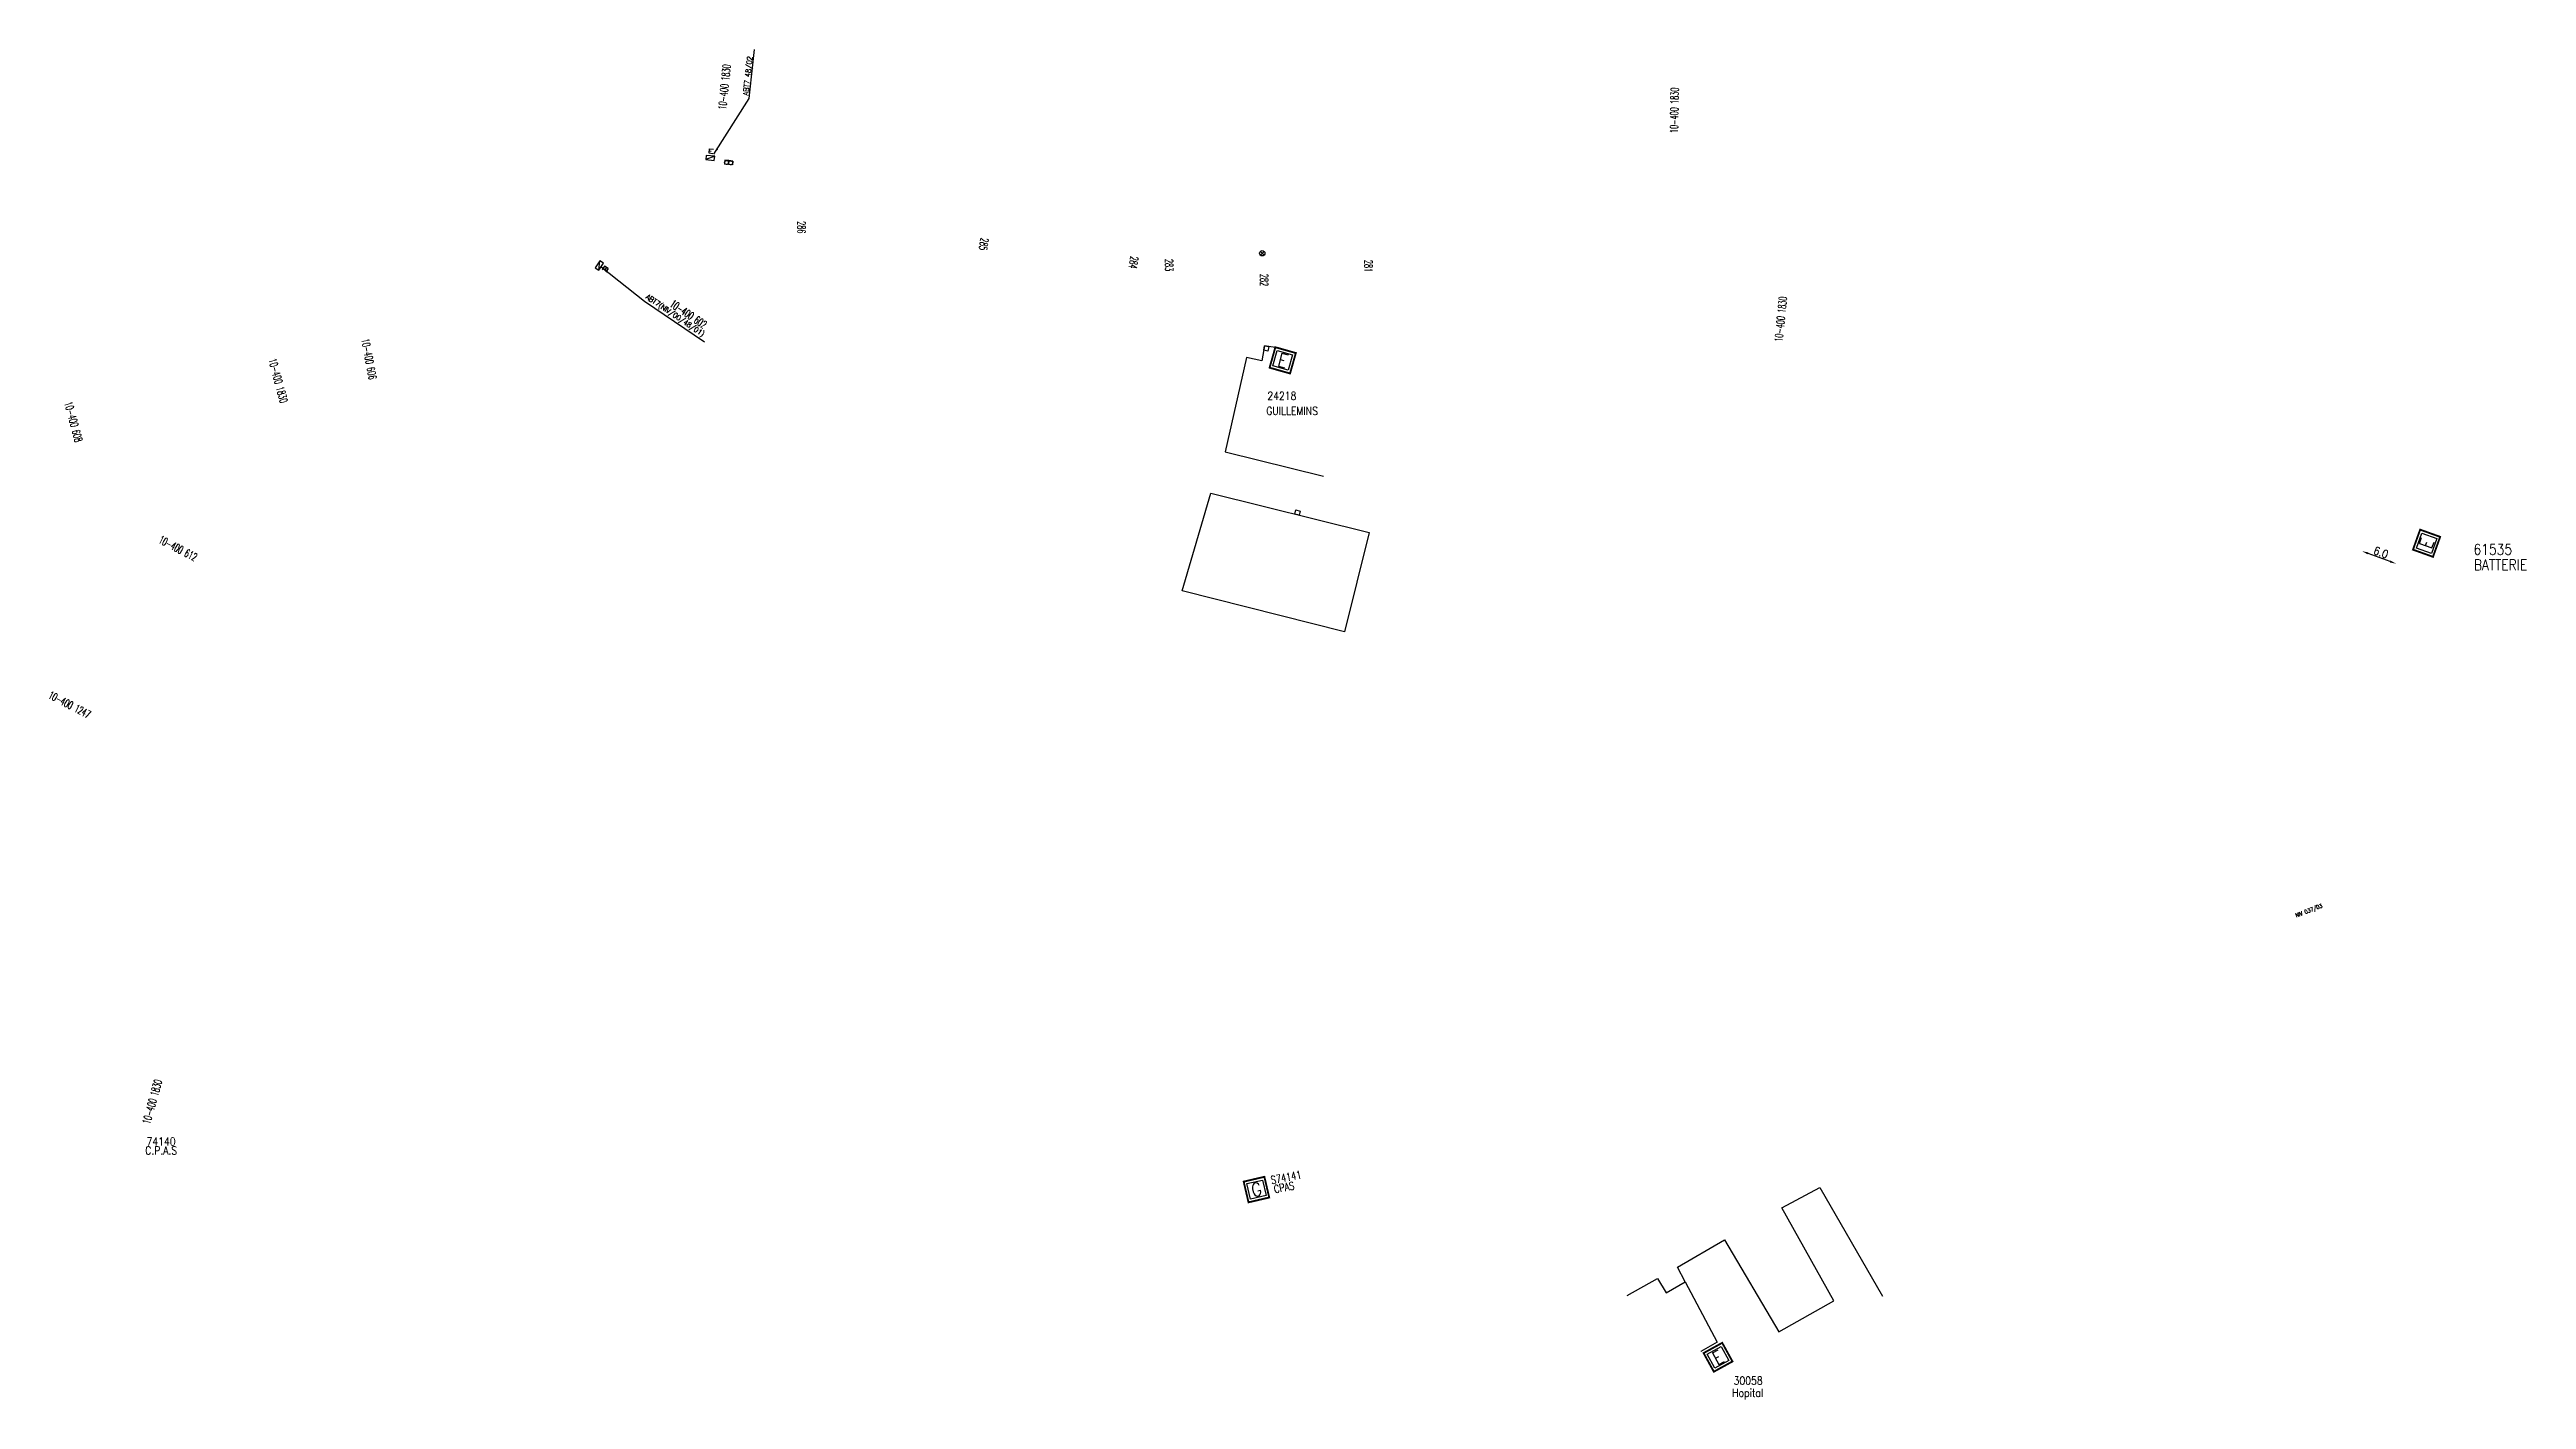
# Model space of a CAD drawing. Header units: millimetres. Extents: x 146003 to 146975, y 141990 to 143000.
# Drawn here: x 146024.9 to 146491.1, y 142738.6 to 142992.7 of the extents above; entities that cross this region are included whole.
import ezdxf
from ezdxf.enums import TextEntityAlignment as Align

# ---------------------------------------------------------------- set-up
doc = ezdxf.new("R2010")
doc.units = ezdxf.units.MM
doc.header["$PDMODE"] = 34
doc.layers.get('0').update_dxf_attribs({"linetype": 'CONTINUOUS'})
doc.layers.get('Defpoints').update_dxf_attribs({"linetype": 'CONTINUOUS'})
for name, color, linetype in [('BB01', 7, 'CONTINUOUS'), ('G_210', 7, 'CONTINUOUS'), ('M_200', 7, 'CONTINUOUS'), ('poteau_div', 7, 'CONTINUOUS'), ('W0008', 7, 'CONTINUOUS'), ('w0100', 7, 'CONTINUOUS'), ('W0420', 7, 'CONTINUOUS'), ('W0430', 7, 'CONTINUOUS'), ('W0469', 7, 'CONTINUOUS'), ('W0473', 7, 'CONTINUOUS'), ('W0492', 7, 'CONTINUOUS')]:
    doc.layers.add(name, color=color, linetype=linetype)
doc.styles.add('M_ROMANS', font='ROMANS.shx', dxfattribs={"width": 0.75})
doc.styles.get("Standard").update_dxf_attribs({"font": 'romans.shx', "width": 0.85})
doc.dimstyles.get("Standard").update_dxf_attribs({"dimtxt": 1.5, "dimasz": 1.2, "dimexe": 0.625, "dimexo": 0.625, "dimgap": 0.25, "dimtad": 1, "dimdec": 1, "dimzin": 0, "dimdsep": 46, "dimtxsty": 'Standard', "dimcen": -0.5, "dimadec": 0, "dimazin": 0, "dimtfac": 1, "dimtdec": 1, "dimtmove": 0, "dimatfit": 3, "dimfxl": 0, "dimtolj": 1, "dimtzin": 0, "dimarcsym": 0})

# ---------------------------------------------------------------- blocks, each defined once
blk = doc.blocks.new('M_200_56')
at = {"color": 0, "linetype": 'Continuous', "const_width": 0.35, "flags": 128}
blk.add_lwpolyline([(2, 2), (2, -2), (-2, -2), (-2, 2)], close=True, dxfattribs=at)
at = {"color": 0, "linetype": 'Continuous'}
blk.add_lwpolyline([(-1.5, 1.5), (1.5, 1.5), (1.5, -1.5), (-1.5, -1.5)], close=True, dxfattribs=at)
at = {"color": 0, "linetype": 'Continuous', "width": 0.85}
blk.add_text('E', height=2.5, dxfattribs=at).set_placement((0, 0), align=Align.MIDDLE_CENTER)
for tag, p in [('NUM', (0, 15.06)), ('NOM', (0, 8.65))]:
    blk.add_attdef(tag, text='', height=4, dxfattribs=at).set_placement(p, align=Align.MIDDLE)
at = {"color": 0, "linetype": 'Continuous', "style": 'M_ROMANS', "width": 0.75, "flags": 3}
for tag, p in [('DEF_LEG', (-0.13, -4.99)), ('DEF_COUP', (-0.13, -7.49)), ('DEF_TYPE', (-0.13, -9.99))]:
    blk.add_attdef(tag, text='', height=1.2, dxfattribs=at).set_placement(p, align=Align.MIDDLE)
blk = doc.blocks.new('M_200_59')
at = {"layer": 'M_200', "color": 0, "linetype": 'Continuous', "const_width": 0.35, "flags": 128}
blk.add_lwpolyline([(4, 4), (4, 0), (0, 0), (0, 4)], close=True, dxfattribs=at)
at = {"layer": 'M_200', "color": 0, "linetype": 'Continuous'}
blk.add_lwpolyline([(0.5, 3.5), (3.5, 3.5), (3.5, 0.5), (0.5, 0.5)], close=True, dxfattribs=at)
at = {"layer": 'M_200', "insert": (2, 2), "char_height": 2.5, "width": 4, "attachment_point": 5}
blk.add_mtext('E', dxfattribs=at)
at = {"layer": 'M_200', "color": 0, "linetype": 'Continuous', "width": 0.85}
for tag, p in [('NUM', (2, 17.06)), ('NOM', (2, 10.65))]:
    blk.add_attdef(tag, text='', height=4, dxfattribs=at).set_placement(p, align=Align.MIDDLE)
at = {"layer": 'M_200', "color": 0, "linetype": 'Continuous', "style": 'M_ROMANS', "width": 0.75, "flags": 3}
for tag, p in [('DEF_LEG', (1.87, -2.99)), ('DEF_COUP', (1.87, -5.49)), ('DEF_TYPE', (1.87, -7.99))]:
    blk.add_attdef(tag, text='', height=1.2, dxfattribs=at).set_placement(p, align=Align.MIDDLE)
blk = doc.blocks.new('G_210_23')
at = {"layer": 'G_210', "color": 0, "linetype": 'Continuous', "const_width": 0.35, "flags": 128}
blk.add_lwpolyline([(4, 4), (4, 0), (0, 0), (0, 4)], close=True, dxfattribs=at)
at = {"layer": 'G_210', "color": 0, "linetype": 'Continuous'}
blk.add_lwpolyline([(0.5, 3.5), (3.5, 3.5), (3.5, 0.5), (0.5, 0.5)], close=True, dxfattribs=at)
at = {"layer": 'G_210', "insert": (2, 2), "char_height": 2.5, "width": 4, "attachment_point": 5}
blk.add_mtext('G', dxfattribs=at)
at = {"layer": 'G_210', "color": 0, "linetype": 'Continuous', "width": 0.75}
for tag, height, p in [('NUM', 4, (2, 16)), ('NOM', 4, (2, 11)), ('BCL', 3, (2, 7))]:
    blk.add_attdef(tag, text='', height=height, dxfattribs=at).set_placement(p, align=Align.MIDDLE)
at = {"layer": 'G_210', "color": 0, "linetype": 'Continuous', "width": 0.75, "flags": 3}
for tag, p in [('DEF_LEG', (2.14, -3.11)), ('DEF_COUP', (2.14, -5.61)), ('DEF_TYPE', (2.14, -8.11))]:
    blk.add_attdef(tag, text='', height=1.2, dxfattribs=at).set_placement(p, align=Align.MIDDLE)
blk = doc.blocks.new('*U16')
at = {"flags": 128}
for points in [[(0.8, 0.8), (-0.8, 0.8)], [(-0.8, 0.8), (-0.8, 0)], [(0.8, 0.8), (-0.8, 0)], [(-0.8, 0), (0.8, 0)], [(-0.4, 2.1), (0.4, 2.1)], [(-0.4, 2.1), (-0.4, 1.3)], [(-0.4, 1.7), (0, 1.7)], [(-0.4, 1.3), (0.4, 1.3)], [(0.8, 0), (0.8, 0.8)]]:
    blk.add_lwpolyline(points, dxfattribs=at)
blk = doc.blocks.new('T469')
at = {"color": 0, "linetype": 'Continuous', "flags": 128}
for points in [[(-0.35, 0.35), (0.35, -0.35)], [(-0.35, -0.35), (0.35, 0.35)]]:
    blk.add_lwpolyline(points, dxfattribs=at)
at = {"color": 0, "linetype": 'Continuous'}
blk.add_circle((0, 0), 0.5, dxfattribs=at)
blk = doc.blocks.new('t430')
at = {"flags": 128}
for points in [[(0.8, 0.8), (-0.8, 0.8)], [(-0.8, 0.8), (-0.8, 0)], [(0.8, 0.8), (-0.8, 0)], [(-0.8, 0), (0.8, 0)], [(-0.4, 2.1), (0.4, 2.1)], [(-0.4, 2.1), (-0.4, 1.3)], [(-0.4, 1.7), (0, 1.7)], [(-0.4, 1.3), (0.4, 1.3)], [(0.8, 0), (0.8, 0.8)]]:
    blk.add_lwpolyline(points, dxfattribs=at)
blk = doc.blocks.new('T420')
for p, q in [((0.75, 0.75), (-0.75, 0.75)), ((-0.75, 0.75), (-0.75, -0.75)), ((0.75, 0.75), (0.75, -0.75)), ((0.75, -0.75), (-0.75, -0.75))]:
    blk.add_line(p, q)
blk.add_ellipse((0, 0), major_axis=(-0.53, 0.53), ratio=1, start_param=3.926991, end_param=10.210176)
blk = doc.blocks.new('*D19')
at = {"layer": 'Defpoints', "color": 0, "transparency": 16777216}
for p in [(146460.19, 142898.26), (146460.19, 142898.26), (146466.6, 142895.91)]:
    blk.add_point(p, dxfattribs=at)
at = {"layer": 'W0008', "color": 0, "lineweight": -2, "transparency": 16777216}
blk.add_line((146465.48, 142896.33), (146461.31, 142897.85), dxfattribs=at)
at = {"layer": 'W0008', "color": 0, "transparency": 16777216}
for points in [[(146461.38, 142898.04), (146461.25, 142897.66), (146460.19, 142898.26)], [(146465.54, 142896.51), (146465.41, 142896.14), (146466.6, 142895.91)]]:
    blk.add_solid(points, dxfattribs=at)
at = {"layer": 'W0008', "color": 0, "transparency": 16777216, "insert": (146463.74, 142898.03), "char_height": 1.5, "attachment_point": 5, "rotation": 339.8603}
blk.add_mtext('\\A1;6.0', dxfattribs=at)

msp = doc.modelspace()

# ---------------------------------------------------------------- linework, layer by layer
at = {"layer": 'BB01', "color": 252, "flags": 128}
msp.add_lwpolyline([(146255.58, 142936.64), (146253.58, 142936.95), (146253.11, 142934.08), (146250.19, 142934.71), (146246.18, 142916.94), (146264.69, 142912.42)], dxfattribs=at)
at = {"layer": 'BB01'}
for points in [[(146253.58, 142936.95), (146254.38, 142936.82), (146254.24, 142935.95), (146253.44, 142936.08)], [(146259.49, 142906.03), (146260.31, 142905.83), (146260.12, 142905.04), (146259.3, 142905.24)]]:
    msp.add_lwpolyline(points, close=True, dxfattribs=at)
at = {"layer": 'BB01', "color": 252, "flags": 128}
msp.add_lwpolyline([(146243.48, 142909.19), (146273.29, 142901.76), (146268.62, 142883.1), (146238.08, 142890.83), (146243.48, 142909.19)], close=True, dxfattribs=at)
at = {"layer": 'w0100', "color": 252}
for p, q in [((146350.98, 142774.62), (146358.14, 142778.45)), ((146358.14, 142778.45), (146369.89, 142758.02)), ((146360.78, 142757.14), (146350.98, 142774.62)), ((146331.36, 142763.47), (146340.2, 142768.64)), ((146340.2, 142768.64), (146350.41, 142751.28)), ((146332.8, 142760.74), (146331.36, 142763.47)), ((146321.86, 142758.14), (146327.59, 142761.35)), ((146327.59, 142761.35), (146329.2, 142758.62)), ((146329.2, 142758.62), (146332.8, 142760.74)), ((146350.41, 142751.28), (146360.78, 142757.14))]:
    msp.add_line(p, q, dxfattribs=at)
at = {"layer": 'w0100', "color": 252, "flags": 128}
msp.add_lwpolyline([(146332.8, 142760.74), (146338.8, 142749.37), (146335.75, 142747.61), (146335.75, 142747.61), (146335.75, 142747.61)], dxfattribs=at)

# ---------------------------------------------------------------- block references
at = {"layer": 'G_210'}
ref = msp.add_blockref('G_210_23', (146250.58, 142775.68), dxfattribs=dict(at, rotation=13.11142282779425))
ref.add_attrib('NUM', 'S74141', dxfattribs={"color": 0, "linetype": 'Continuous', "height": 1.5, "rotation": 11, "width": 0.75}).set_placement((146257.66, 142780.38), align=Align.MIDDLE)
ref.add_attrib('NOM', 'CPAS', dxfattribs={"color": 0, "linetype": 'Continuous', "height": 1.5, "rotation": 11, "width": 0.75}).set_placement((146257.28, 142778.5), align=Align.MIDDLE)
at = {"layer": 'M_200'}
ref = msp.add_blockref('M_200_59', (146254.55, 142932.81), dxfattribs=dict(at, rotation=344.2078357385751))
ref.add_attrib('NUM', '24218', dxfattribs={"color": 0, "linetype": 'Continuous', "height": 1.5, "width": 0.85}).set_placement((146256.86, 142927.52), align=Align.MIDDLE)
ref.add_attrib('NOM', 'GUILLEMINS', dxfattribs={"color": 0, "linetype": 'Continuous', "height": 1.5, "width": 0.85}).set_placement((146258.79, 142924.68), align=Align.MIDDLE)
ref = msp.add_blockref('M_200_56', (146472.33, 142899.76), dxfattribs=dict(at, rotation=70.27225251894524))
ref.add_attrib('NUM', '61535', dxfattribs={"layer": '0', "color": 0, "linetype": 'Continuous', "height": 2, "width": 0.85}).set_placement((146484.8, 142898.6), align=Align.MIDDLE)
ref.add_attrib('NOM', 'BATTERIE', dxfattribs={"layer": '0', "color": 0, "linetype": 'Continuous', "height": 2, "width": 0.85}).set_placement((146486.25, 142895.69), align=Align.MIDDLE)
ref = msp.add_blockref('M_200_56', (146338.96, 142746.51), dxfattribs=dict(at, rotation=28.81508861284026))
ref.add_attrib('NUM', '30058', dxfattribs={"layer": '0', "color": 0, "linetype": 'Continuous', "height": 1.5, "width": 0.85}).set_placement((146344.63, 142742.11), align=Align.MIDDLE)
ref.add_attrib('NOM', 'Hopital', dxfattribs={"layer": '0', "color": 0, "linetype": 'Continuous', "height": 1.5, "width": 0.85}).set_placement((146344.54, 142739.6), align=Align.MIDDLE)
at = {"layer": 'W0420', "xscale": 0.5000000000000003, "yscale": 0.5000000000000003, "zscale": 0.5000000000000003, "rotation": 354.7251292200352}
for p in [(146152.34, 142971.45), (146153.08, 142971.38)]:
    msp.add_blockref('T420', p, dxfattribs=at)
at = {"layer": 'W0430'}
for name, p, rotation in [('t430', (146149.23, 142971.91), 353.9739617286867), ('*U16', (146128.06, 142952.28), 237.0249609385712)]:
    msp.add_blockref(name, p, dxfattribs=dict(at, rotation=rotation))
at = {"layer": 'W0469', "color": 252}
msp.add_blockref('T469', (146253.17, 142954.36), dxfattribs=at)

# ---------------------------------------------------------------- texts
at = {"layer": 'G_210', "color": 252, "linetype": 'Continuous', "width": 0.85}
for s, p in [('C.P.A.S', (146042.9, 142784.69)), ('74140', (146043.16, 142786.38))]:
    msp.add_text(s, height=1.5, dxfattribs=at).set_placement(p)
at = {"layer": 'poteau_div', "color": 252, "linetype": 'Continuous', "width": 0.6}
for s, rotation, p in [('10-400 1830', 84, (146151.94, 142985.66)), ('10-400 1830', 89, (146330.74, 142981.27)), ('286', 270, (146166.43, 142959.24)), ('283', 270, (146235.62, 142952.13)), ('281', 270, (146273.16, 142951.95)), ('10-400 602', 325.8837, (146145.15, 142942.9)), ('10-400 1830', 84, (146350.77, 142941.95)), ('10-400 1830', 74.5, (146044.23, 142794.61))]:
    msp.add_text(s, height=1.5, rotation=rotation, dxfattribs=at).set_placement(p, align=Align.MIDDLE_CENTER)
at = {"layer": 'W0430', "color": 252, "linetype": 'Continuous', "width": 0.85}
msp.add_text('NIV 037/03', height=0.75, rotation=21.0546, dxfattribs=at).set_placement((146447.79, 142829.3))
at = {"layer": 'W0430', "color": 252, "insert": (146156.74, 142983.97), "char_height": 1, "attachment_point": 7, "rotation": 83.6288}
msp.add_mtext('\\A1;ABT7 48/02', dxfattribs=at)
at = {"layer": 'W0430', "color": 252, "linetype": 'Continuous', "insert": (146137.59, 142946.72), "char_height": 1, "attachment_point": 1, "rotation": 325.8837}
msp.add_mtext('\\A1;ABT7(NIV/00/48/01)', dxfattribs=at)
at = {"layer": 'W0469', "color": 252, "linetype": 'Continuous', "width": 0.6}
msp.add_text('282', height=1.5, rotation=270, dxfattribs=at).set_placement((146253.55, 142949.32), align=Align.MIDDLE_CENTER)
at = {"layer": 'W0473', "color": 252, "width": 0.6}
msp.add_text('10-400 606', height=1.5, rotation=280.5, dxfattribs=at).set_placement((146085.03, 142934.45), align=Align.MIDDLE_CENTER)
at = {"layer": 'W0473', "color": 252, "linetype": 'Continuous', "width": 0.6}
for s, rotation, p in [('10-400 1830', 285, (146067.93, 142930.37)), ('10-400 608', 285, (146029.41, 142922.62)), ('10-400 612', 332.5, (146049.06, 142898.8)), ('10-400 1247', 332.5, (146028.66, 142869.37))]:
    msp.add_text(s, height=1.5, rotation=rotation, dxfattribs=at).set_placement(p, align=Align.MIDDLE_CENTER)
at = {"layer": 'W0492', "color": 252, "linetype": 'Continuous', "width": 0.6}
for s, p in [('285', (146200.75, 142956.07)), ('284', (146228.95, 142952.62))]:
    msp.add_text(s, height=1.5, rotation=261.0889, dxfattribs=at).set_placement(p, align=Align.MIDDLE_CENTER)

# ---------------------------------------------------------------- dimensions: what is measured, and where the dimension line sits
at = {"layer": 'W0008', "color": 252}
dim = msp.add_linear_dim(base=(146460.19, 142898.26), p1=(146466.6, 142895.91), p2=(146460.19, 142898.26), angle=339.8603, text='6.0', dimstyle='Standard', override={"dimatfit": 0}, dxfattribs=at)
dim.commit()
dim.dimension.update_dxf_attribs({"geometry": '*D19', "text_midpoint": (146463.39, 142897.09), "dimtype": 160})

# ---------------------------------------------------------------- leaders
at = {"layer": 'W0430', "color": 252, "annotation_type": 0, "has_hookline": 1, "hookline_direction": 0, "text_width": 7.85, "horizontal_direction": (0.110969, 0.993824, 0)}
msp.add_leader([(146149.94, 142973.03), (146156.57, 142983.46), (146156.7, 142984.66)], dimstyle='Standard', dxfattribs=at)
at = {"layer": 'W0430', "color": 252, "linetype": 'Continuous', "annotation_type": 0, "has_hookline": 1, "hookline_direction": 0, "text_width": 13.44, "horizontal_direction": (0.827901, -0.560875, 0)}
msp.add_leader([(146128.71, 142951.81), (146136.86, 142945.34)], dimstyle='Standard', override={"dimgap": 0.25, "dimtad": 1}, dxfattribs=at)

doc.saveas('drawing.dxf')
